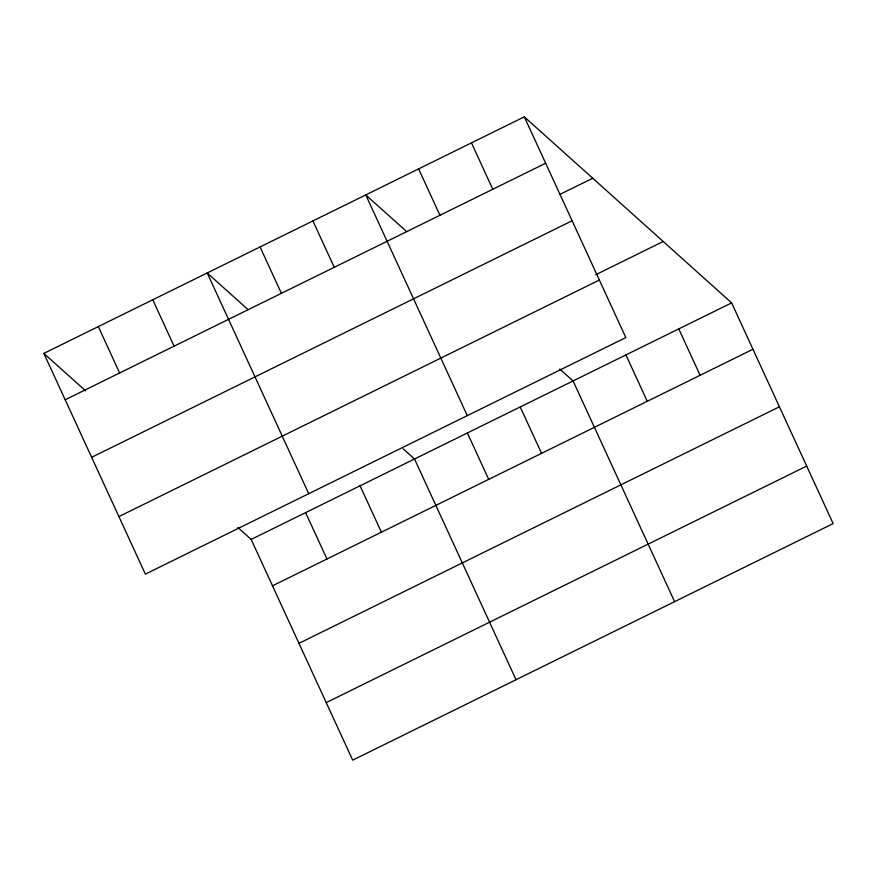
<?xml version="1.0" encoding="UTF-8"?>
<svg xmlns="http://www.w3.org/2000/svg" width="877" height="877" viewBox="0 0 877 877"><rect width="100%" height="100%" fill="white"/><g stroke="black" fill="none" stroke-linecap="round" stroke-linejoin="round"><path stroke-width="1.32" d="M524.314 116.849L625.838 337.579L145.374 574.117L43.85 353.398L524.314 116.849L731.626 302.883L833.15 523.602L352.686 760.151L251.162 539.421L237.853 527.494M65.183 399.78L545.647 163.232M559.548 194.573L592.731 178.239M91.646 457.312L572.111 220.763M595.615 274.775L663.22 241.493M118.91 516.586L599.375 280.037M251.162 539.421L731.626 302.883M272.495 585.814L752.959 349.265M298.958 643.345L779.423 406.796M326.222 702.62L806.687 466.071M406.621 231.572L365.764 194.913L467.288 415.632M559.767 369.009L573.076 380.936L674.599 601.666M248.07 309.636L207.213 272.966L308.726 493.696M403.113 448.772L414.514 459L516.038 679.719M43.85 353.398L85.661 390.912M678.776 328.897L700.109 375.279M625.926 354.922L647.259 401.304M471.464 142.874L492.797 189.257M418.614 168.888L439.947 215.271M520.225 406.961L541.558 453.343M467.375 432.986L488.708 479.368M312.914 220.927L334.247 267.31M260.063 246.952L281.396 293.335M360.063 485.814L381.396 532.196M305.613 512.617L326.946 559M152.751 299.781L174.095 346.163M98.301 326.584L119.634 372.966"/></g></svg>
